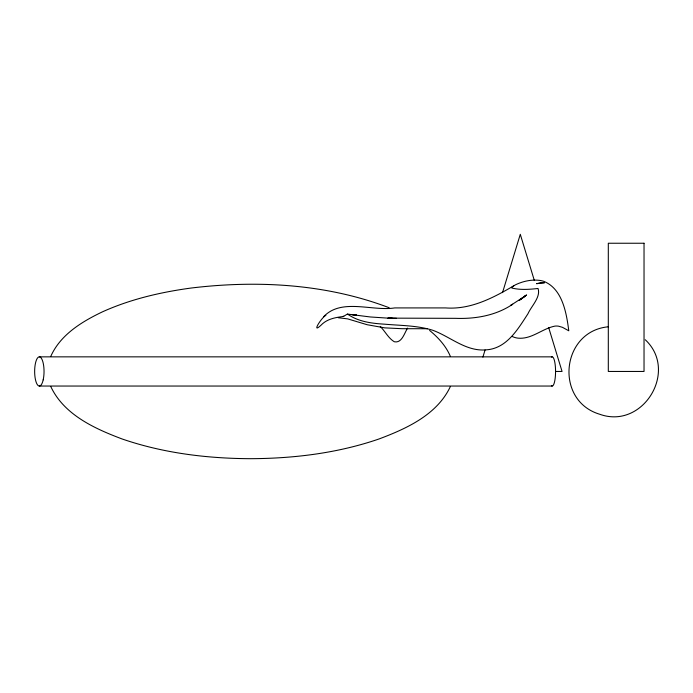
<?xml version="1.0" encoding="UTF-8"?>
<svg xmlns="http://www.w3.org/2000/svg" width="693" height="693" viewBox="0 0 693 693"><rect width="100%" height="100%" fill="white"/><g stroke="black" fill="none" stroke-linecap="round" stroke-linejoin="round"><path stroke-width="1.04" d="M482.891 357.12L485.074 349.956M502.52 292.645L520.287 234.312L534.303 280.362M50.849 356.219C60.49 334.641 81.956 321.613 102.469 311.833C130.457 299.194 160.646 292.186 190.973 288.054C257.25 280.033 326.36 283.792 389.171 307.744M450.294 386.677C437.11 414.735 406.54 428.62 379.071 438.955C337.846 453.144 294.023 458.506 250.571 458.688C207.112 458.506 163.297 453.144 122.072 438.955C94.603 428.62 64.025 414.735 50.849 386.677M407.614 328.075C404.34 333.073 401.879 343.529 394.23 341.727C388.236 338.054 385.178 331.332 380.275 326.498M323.683 316.658C341.519 297.86 371.95 311.478 394.785 307.917L445.547 307.917C471.214 309.866 494.213 297.332 515.54 284.771C522.92 281.263 531.262 279.374 539.44 280.362A35.586 30.388 -56.3 0 1 543.702 281.306C562.543 288.79 566.493 313.184 568.788 330.804L562.473 327.33L558.471 326.169A16.511 14.692 -51.2 0 0 554.972 326.1C542.255 328.577 531.808 339.388 518.208 338.167A17.576 16.519 -10 0 1 513.634 337.084L512.162 336.451M521.448 298.865L526.55 294.932L519.126 300.441L525.84 295.556L510.732 305.37L512.681 304.262C495.919 315.549 475.519 319.083 455.63 318.33L387.829 318.13L370.339 316.97L347.349 314.076L343.832 316.225M325.892 315.376C321.353 317.368 309.858 336.304 322.626 323.666C328.187 318.884 335.516 317.481 342.567 316.588M513.79 285.733L511.945 287.205A3.638 1.247 -17.8 0 0 511.919 288.071C520.391 290.098 529.461 289.44 538.019 288.479C541.051 296.985 531.28 306.193 527.945 313.773C517.974 329.08 506.791 348.414 486.451 349.826C466.181 351.836 450.649 336.833 432.822 330.284C417.281 325.441 400.814 325.597 384.745 324.194C371.89 323.414 358.264 321.777 347.548 314.094M608.48 326.775C561.113 331.037 554.123 400.58 599.653 414.232C642.853 429.903 678.785 371.067 645.261 339.743M427.39 328.733L402.018 328.699L384.745 327.867L367.108 324.714L347.652 318.875L338.34 317.749M39.345 356.852L552.174 356.852M556.003 371.448L562.058 371.448L548.639 327.442M39.345 386.044L552.174 386.044M392.333 318.234L387.881 318.122L396.491 318.304M429.599 330.44C438.175 337.465 445.92 345.911 450.294 356.219M551.559 357.094A14.596 3.378 -90 0 1 555.561 371.448A14.596 3.378 -90 0 1 551.559 385.802M343.728 316.19A13.193 4.505 11.8 0 1 342.455 316.536M540.436 282.822L536.616 283.688L544.533 282.727L540.436 282.822M644.031 243.243L608.307 243.243L608.307 371.448L644.031 371.448L644.031 243.243M356.436 315.098L351.749 314.553L356.471 315.116M43.183 379.851A14.596 4.695 -90 0 0 39.77 356.912A14.596 4.695 -90 0 0 35.083 377.581A14.596 4.695 -90 0 0 43.183 379.851"/></g></svg>
